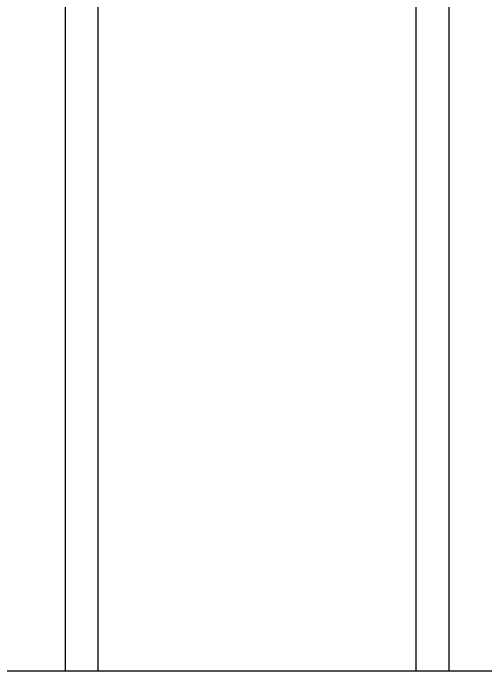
# Model space of a CAD drawing. Header units: inches. Extents: x -1316 to 22433, y -200 to 8737.
# Drawn here: x 167.82 to 189.37, y 553.97 to 583.96 of the extents above; entities that cross this region are included whole.
import ezdxf

# ---------------------------------------------------------------- set-up
doc = ezdxf.new("R2010")
doc.units = ezdxf.units.IN
doc.header["$LTSCALE"] = 10
doc.header["$MEASUREMENT"] = 0
doc.layers.get('0').update_dxf_attribs({"linetype": 'CONTINUOUS'})
doc.layers.add('S-ROOF', color=2, linetype='CONTINUOUS')
doc.layers.add('S-WALL', color=6, linetype='CONTINUOUS')

# ---------------------------------------------------------------- blocks, each defined once
blk = doc.blocks.new('EH CRLSP')
at = {"layer": 'S-WALL'}
for p, q in [((-80.062, -10.75), (-80.062, -93.5)), ((-78.562, -10.75), (-78.562, -93.5)), ((-64.062, -10.75), (-64.062, -93.5)), ((-62.562, -10.75), (-62.562, -93.5)), ((-103.979, -93.5), (9.417, -93.5))]:
    blk.add_line(p, q, dxfattribs=at)
blk = doc.blocks.new('*U666')
blk.add_blockref('EH CRLSP', (-30.609, 110.785))

msp = doc.modelspace()

# ---------------------------------------------------------------- block references
at = {"layer": 'S-ROOF'}
msp.add_blockref('*U666', (280.85632, 536.68049), dxfattribs=at)

doc.saveas('drawing.dxf')
